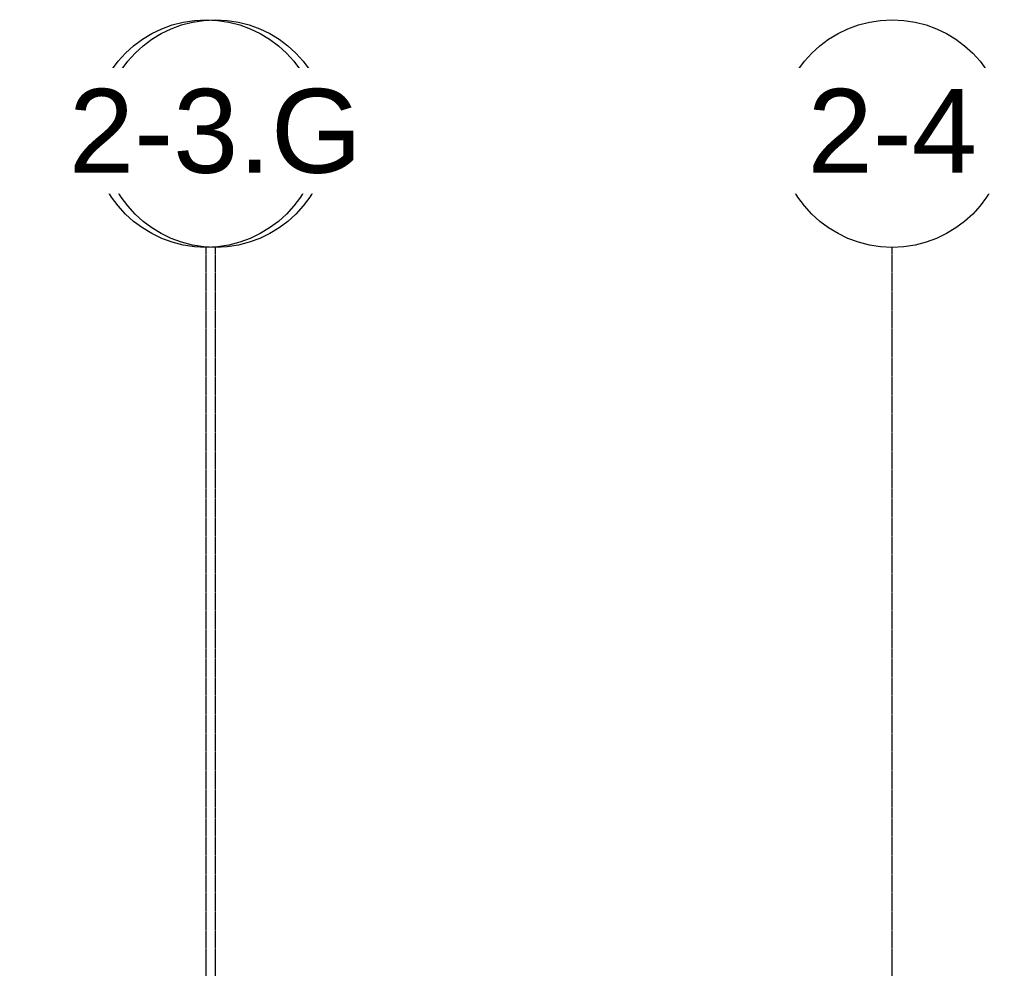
# Model space of a CAD drawing. Header units: inches. Extents: x -23565 to -43, y -324 to 853.
# Drawn here: x -18320.4 to -17901, y 367.8 to 767.9 of the extents above; entities that cross this region are included whole.
import ezdxf

# ---------------------------------------------------------------- set-up
doc = ezdxf.new("R2010")
doc.units = ezdxf.units.IN
doc.header["$MEASUREMENT"] = 0
doc.linetypes.add('Grid Line 1_2_', pattern=[0.875, 0.5, -0.125, 0.125, -0.125])
doc.layers.add('S-GRID', color=1, linetype='Continuous', lineweight=9)
doc.layers.add('S-GRID-IDEN', color=1, linetype='Continuous', lineweight=9)
doc.styles.add('Arial_1', font='arial.ttf', dxfattribs={"height": 35.407186})

# ---------------------------------------------------------------- blocks, each defined once
blk = doc.blocks.new('Grid - Grid Head - Circle-14747-Building Section - East_West looking South _ Fitness Center')
at = {"layer": 'S-GRID-IDEN'}
blk.add_circle((-23085.89, 719.89), 48, dxfattribs=at)

msp = doc.modelspace()

# ---------------------------------------------------------------- linework, layer by layer
at = {"layer": 'S-GRID', "linetype": 'Grid Line 1_2_'}
for p, q in [((-18241.92795, -273.16081), (-18241.92795, 671.89181)), ((-18241.92795, -273.16081), (-18241.92795, 671.89181)), ((-18237.92795, -273.16081), (-18237.92795, 671.89181)), ((-17952.42795, -273.16081), (-17952.42795, 671.89181)), ((-17952.42795, -273.16081), (-17952.42795, 671.89181))]:
    msp.add_line(p, q, dxfattribs=at)

# ---------------------------------------------------------------- block references
at = {"layer": 'S-GRID-IDEN'}
for p in [(4843.96227, 0), (5133.46227, 0)]:
    msp.add_blockref('Grid - Grid Head - Circle-14747-Building Section - East_West looking South _ Fitness Center', p, dxfattribs=at)

# ---------------------------------------------------------------- next in the draw order: texts
at = {"layer": 'S-GRID-IDEN', "char_height": 35.407186, "width": 85.104, "attachment_point": 2, "line_spacing_factor": 0.938532, "style": 'Arial_1', "bg_fill": 3, "box_fill_scale": 1.25, "bg_fill_color": 0, "bg_fill_transparency": 0}
for s, insert in [('1-3', (-18241.93718, 738.76554)), ('1-4', (-17952.43718, 738.76554))]:
    msp.add_mtext(s, dxfattribs=dict(at, insert=insert))

# ---------------------------------------------------------------- next in the draw order: block references
at = {"layer": 'S-GRID-IDEN'}
for p in [(4843.96227, 0), (5133.46227, 0)]:
    msp.add_blockref('Grid - Grid Head - Circle-14747-Building Section - East_West looking South _ Fitness Center', p, dxfattribs=at)

# ---------------------------------------------------------------- next in the draw order: texts
at = {"layer": 'S-GRID-IDEN', "char_height": 35.407186, "width": 85.104, "attachment_point": 2, "line_spacing_factor": 0.938532, "style": 'Arial_1', "bg_fill": 3, "box_fill_scale": 1.25, "bg_fill_color": 0, "bg_fill_transparency": 0}
for s, insert in [('2-3', (-18241.93718, 738.76554)), ('2-4', (-17952.43718, 738.76554))]:
    msp.add_mtext(s, dxfattribs=dict(at, insert=insert))

# ---------------------------------------------------------------- next in the draw order: block references
at = {"layer": 'S-GRID-IDEN'}
msp.add_blockref('Grid - Grid Head - Circle-14747-Building Section - East_West looking South _ Fitness Center', (4847.96227, 0), dxfattribs=at)

# ---------------------------------------------------------------- next in the draw order: texts
at = {"layer": 'S-GRID-IDEN', "insert": (-18237.93718, 738.76554), "char_height": 35.407186, "width": 147.312, "attachment_point": 2, "line_spacing_factor": 0.938532, "style": 'Arial_1', "bg_fill": 3, "box_fill_scale": 1.25, "bg_fill_color": 0, "bg_fill_transparency": 0}
msp.add_mtext('2-3.G', dxfattribs=at)

doc.saveas('drawing.dxf')
